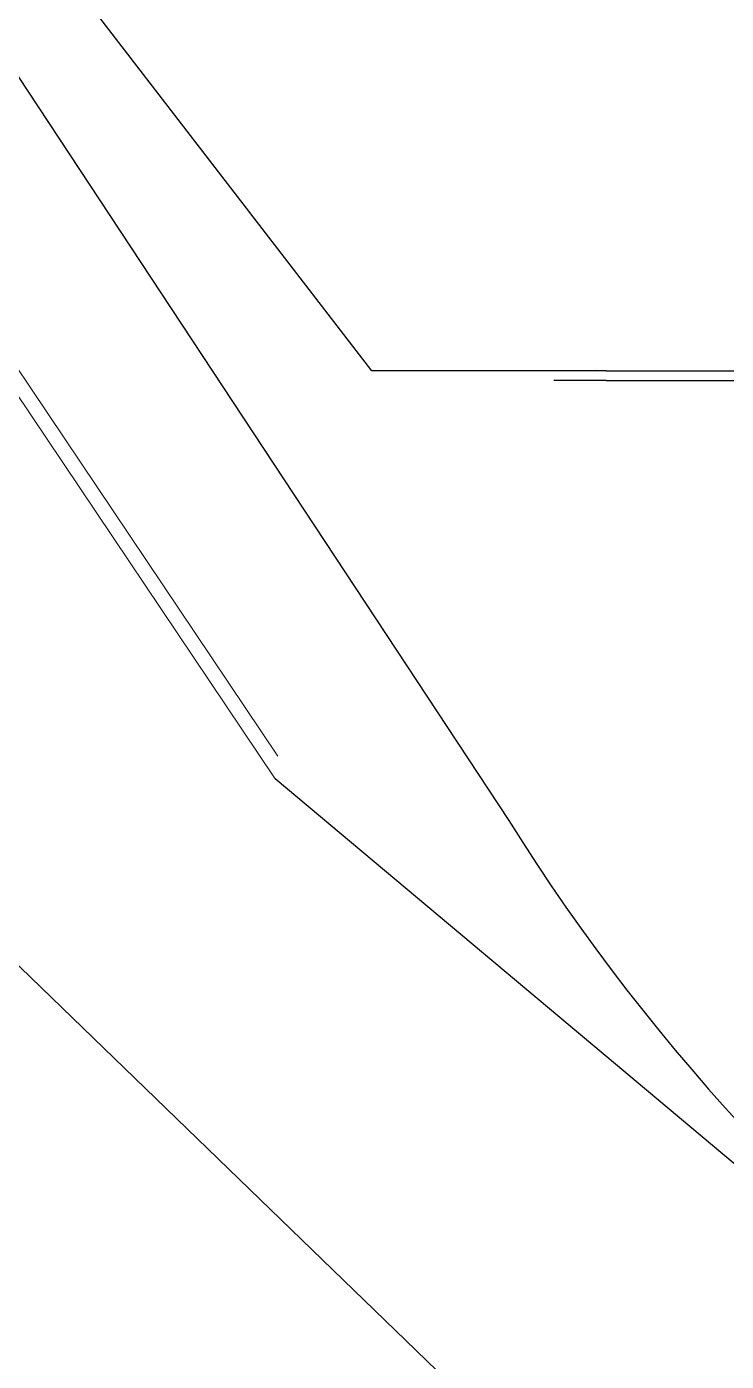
# Paper-space layout 'Layout1' of a CAD drawing. Header units: inches. Extents: x 0 to 35.9, y 0 to 23.6.
# Drawn here: x 12.972 to 13.236, y 15.338 to 15.842 of the extents above; entities that cross this region are included whole.
import ezdxf

# ---------------------------------------------------------------- set-up
doc = ezdxf.new("R2010")
doc.units = ezdxf.units.IN
doc.header["$MEASUREMENT"] = 0
doc.linetypes.add('CENTER2', pattern=[1.125, 0.75, -0.125, 0.125, -0.125])
doc.layers.get('0').update_dxf_attribs({"lineweight": 30})
doc.layers.add('C-SIDEWALK-CURB', color=92, linetype='Continuous')

psp = doc.layouts.get("Layout1")

# ---------------------------------------------------------------- linework, layer by layer
at = {"color": 7}
for p, q in [((12.77393, 16.118, 2.88716), (13.15394, 15.54232, 2.88716)), ((13.10219, 15.71191, 2.88716), (12.97734, 15.87404, 2.88716)), ((13.18705, 15.7125, 2.88716), (13.18705, 15.71261, 2.88716)), ((13.19065, 15.71191, 2.88716), (13.10219, 15.71191, 2.88716)), ((13.19065, 15.70833, 2.88716), (13.17088, 15.70833, 2.88716)), ((13.19065, 15.71191, 2.88716), (13.27975, 15.71191, 2.88716)), ((13.19065, 15.70833, 2.88716), (13.27975, 15.70833, 2.88716))]:
    psp.add_line(p, q, dxfattribs=at)
psp.add_arc((13.80931, 15.95164, 2.88716), 0.77269, 211.98756, 257.8157, dxfattribs=at)
at = {"layer": 'C-SIDEWALK-CURB', "color": 7}
for p, q in [((13.48613, 15.20571, 2.88248), (13.06571, 15.55809, 1.91611)), ((12.96557, 15.49078, 1.91611), (13.43407, 15.03815, 2.87622))]:
    psp.add_line(p, q, dxfattribs=at)
at = {"layer": 'C-SIDEWALK-CURB', "color": 7, "linetype": 'CENTER2', "lineweight": 0, "flags": 128}
psp.add_lwpolyline([(13.06674, 15.56668), (12.69566, 16.11882), (12.60192, 16.42881), (12.55735, 16.91723), (12.60798, 18.44644), (12.61404, 18.66005), (12.62868, 20.44993), (12.63698, 21.16539), (12.64099, 21.50553)], dxfattribs=at)
at = {"layer": 'C-SIDEWALK-CURB', "color": 7, "linetype": 'CENTER2', "lineweight": 0, "elevation": 1.91611, "flags": 128}
psp.add_lwpolyline([(13.06571, 15.55809), (12.69463, 16.11022), (12.60089, 16.42022), (12.56635, 16.7987)], dxfattribs=at)
psp.add_lwpolyline([(13.06571, 15.55809), (12.69463, 16.11022), (12.60089, 16.42022), (12.56635, 16.7987)], dxfattribs=at)

doc.saveas('drawing.dxf')
